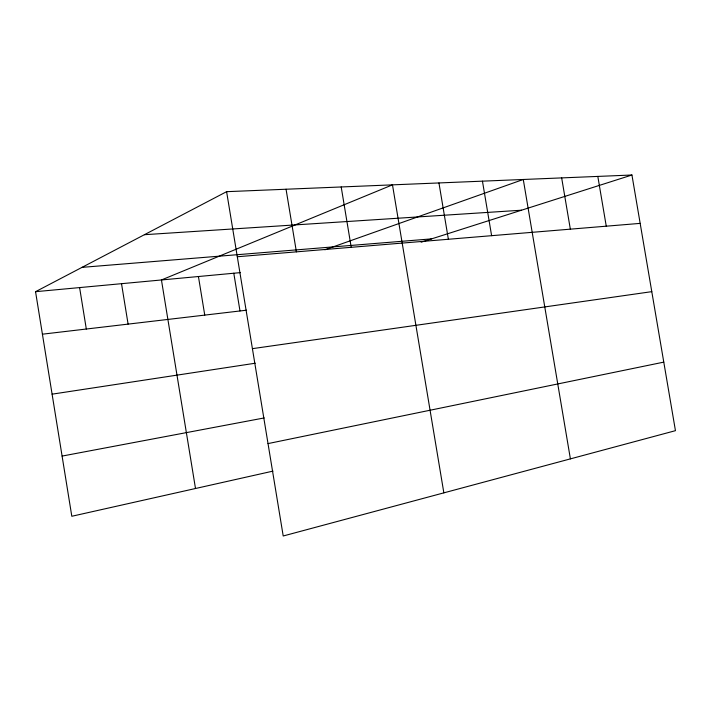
<?xml version="1.0" encoding="UTF-8"?>
<svg xmlns="http://www.w3.org/2000/svg" width="711" height="711" viewBox="0 0 711 711"><rect width="100%" height="100%" fill="white"/><g stroke="black" fill="none" stroke-linecap="round" stroke-linejoin="round"><path stroke-width="1.07" d="M272.98 471.117L71.811 516.266L35.55 291.688L226.605 191.677L631.937 175.013L675.45 430.67L283.209 535.987L226.605 191.677M324.909 249.783L523.278 179.483L570.4 458.879M421.152 242.202L631.937 175.013M268.02 443.593L663.781 362.13M62.097 456.08L264.234 417.935M52.099 394.17L255.24 363.223M252.414 348.657L651.791 291.652M42.411 334.188L246.521 310.2M35.55 291.688L240.345 272.624M82.014 267.363L431.621 238.869M237.305 256.751L640.167 223.378M144.413 234.701L521.519 210.207M597.818 176.417L606.261 226.187M561.663 177.901L570.338 229.164M482.449 181.154L491.612 235.688M438.945 182.949L448.374 239.269M443.851 492.856L392.481 184.851L161.441 279.965L195.498 488.501M341.2 186.966L351.216 247.312M286.053 189.233L296.407 251.854M233.795 273.228L239.989 310.965M198.431 276.526L204.75 315.106M121.519 283.68L128.096 324.118M79.605 287.591L86.315 329.033"/></g></svg>
